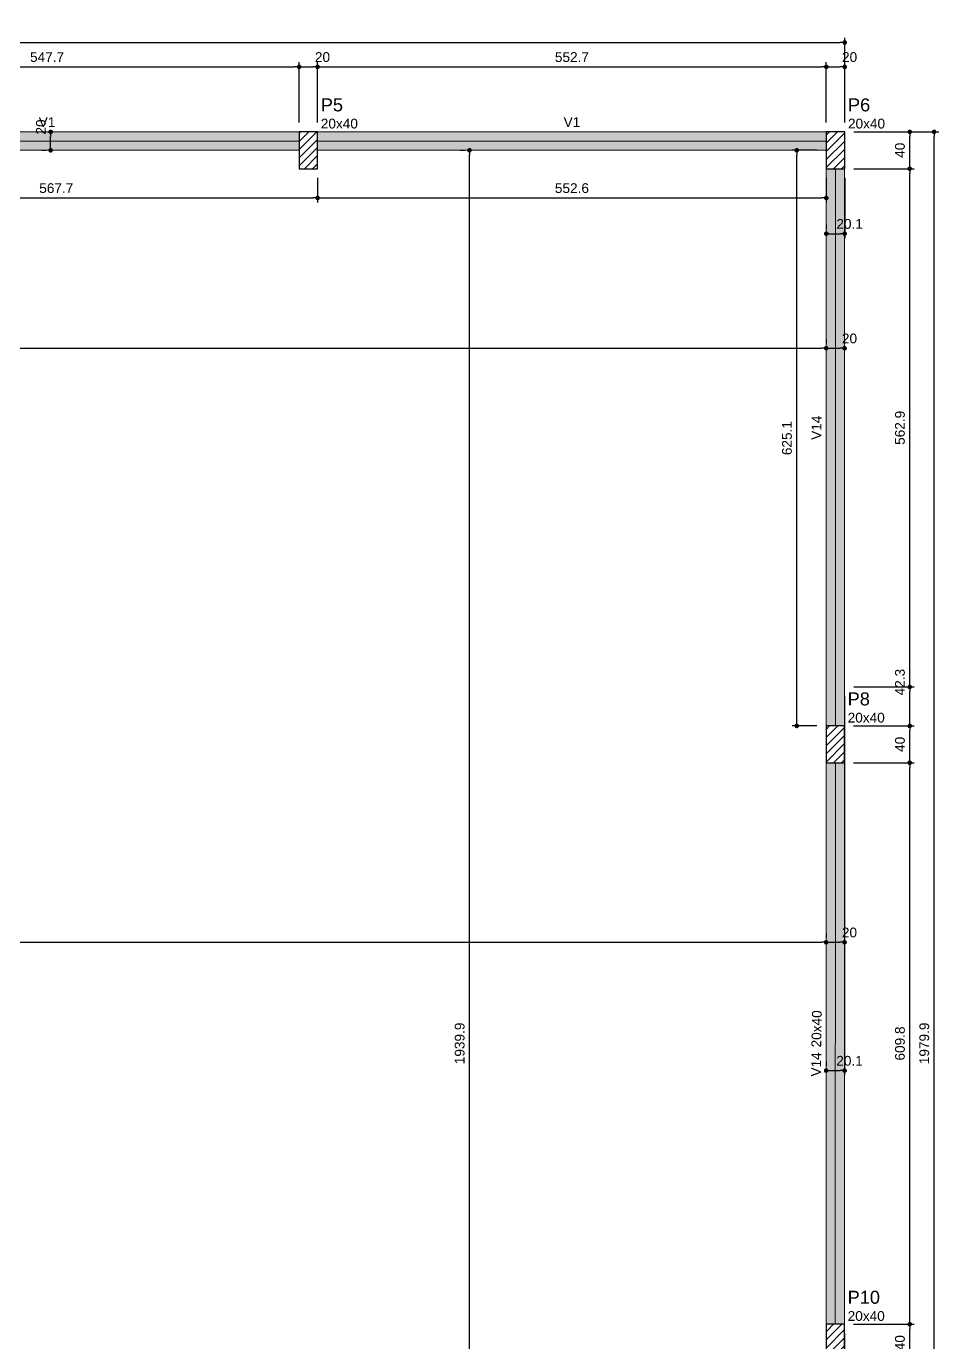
# Model space of a CAD drawing. Header units: millimetres. Extents: x 180 to 11148, y -1598 to 1045.
# Drawn here: x 1740.94 to 1760.76, y 14.51 to 43.1 of the extents above; entities that cross this region are included whole.
import ezdxf

# ---------------------------------------------------------------- set-up
doc = ezdxf.new("R2010")
doc.units = ezdxf.units.MM
doc.header["$MEASUREMENT"] = 0
for name, color, linetype, lineweight in [('FO-Cotas', 5, 'Continuous', 5), ('FO-Eixos', 5, 'Continuous', 5), ('FO-Hachura pilar que passa', 19, 'Continuous', 5), ('FO-Hachura viga', 43, 'Continuous', 5), ('FO-Pilares', 4, 'Continuous', 30), ('FO-Textos das vigas', 7, 'Continuous', 5), ('FO-Textos dos pilares', 7, 'Continuous', 5), ('FO-Vigas', 1, 'Continuous', 20)]:
    doc.layers.add(name, color=color, linetype=linetype, lineweight=lineweight)
doc.styles.add('Arial', font='arial.ttf')
doc.dimstyles.new('UM_50.000000', dxfattribs={"dimtxt": 0.18, "dimasz": 0.1, "dimexe": 0.1, "dimexo": 0.2, "dimgap": 0, "dimtad": 1, "dimtih": 1, "dimtoh": 1, "dimdec": 1, "dimlfac": 50, "dimzin": 0, "dimdsep": 46, "dimtxsty": 'Standard', "dimcen": 0.09, "dimdle": 0.1, "dimadec": 1, "dimazin": 2, "dimtfac": 1, "dimtdec": 4, "dimtofl": 0, "dimtmove": 0, "dimatfit": 3, "dimfxl": 1, "dimtolj": 1, "dimarcsym": 0})
pattern_1 = [(45, (1704.12265, 1.2133), (-0.08838835, 0.08838835), [])]

# ---------------------------------------------------------------- blocks, each defined once
blk = doc.blocks.new('_Dot')
at = {"color": 0, "linetype": 'ByBlock', "lineweight": -2}
blk.add_line((-0.5, 0), (-1, 0), dxfattribs=at)
at = {"color": 0, "linetype": 'ByBlock', "const_width": 0.5}
blk.add_lwpolyline([(-0.25, 0, 1), (0.25, 0, 1)], format="xyb", close=True, dxfattribs=at)
blk = doc.blocks.new('*D488')
at = {"layer": 'Defpoints', "color": 0, "transparency": 16777216}
for p in [(1746.87, 42.223), (1735.916, 40.811), (1746.87, 40.811)]:
    blk.add_point(p, dxfattribs=at)
at = {"layer": 'FO-Cotas', "color": 0, "lineweight": -2, "transparency": 16777216}
for p, q in [((1735.916, 41.011), (1735.916, 42.323)), ((1746.87, 41.011), (1746.87, 42.323)), ((1736.016, 42.223), (1746.77, 42.223))]:
    blk.add_line(p, q, dxfattribs=at)
at = {"layer": 'FO-Cotas', "color": 0, "lineweight": -2, "transparency": 16777216, "xscale": 0.1000000014901161, "yscale": 0.1000000014901161, "zscale": 0.1000000014901161, "rotation": 180}
blk.add_blockref('_Dot', (1735.916, 42.223), dxfattribs=at)
at = {"layer": 'FO-Cotas', "color": 0, "lineweight": -2, "transparency": 16777216, "xscale": 0.1000000014901161, "yscale": 0.1000000014901161, "zscale": 0.1000000014901161}
blk.add_blockref('_Dot', (1746.87, 42.223), dxfattribs=at)
at = {"layer": 'FO-Cotas', "transparency": 16777216, "insert": (1741.393, 42.434), "char_height": 0.2118, "attachment_point": 5, "rotation": 0.0057, "style": 'Arial'}
blk.add_mtext('\\A1;547.7', dxfattribs=at)
blk = doc.blocks.new('*D489')
at = {"layer": 'Defpoints', "color": 0, "transparency": 16777216}
for p in [(1747.27, 42.223), (1746.87, 40.811), (1747.27, 40.811)]:
    blk.add_point(p, dxfattribs=at)
at = {"layer": 'FO-Cotas', "color": 0, "lineweight": -2, "transparency": 16777216}
for p, q in [((1746.87, 41.011), (1746.87, 42.323)), ((1747.27, 41.011), (1747.27, 42.323)), ((1746.97, 42.223), (1747.17, 42.223))]:
    blk.add_line(p, q, dxfattribs=at)
at = {"layer": 'FO-Cotas', "color": 0, "lineweight": -2, "transparency": 16777216, "xscale": 0.1000000014901161, "yscale": 0.1000000014901161, "zscale": 0.1000000014901161, "rotation": 180}
blk.add_blockref('_Dot', (1746.87, 42.223), dxfattribs=at)
at = {"layer": 'FO-Cotas', "color": 0, "lineweight": -2, "transparency": 16777216, "xscale": 0.1000000014901161, "yscale": 0.1000000014901161, "zscale": 0.1000000014901161}
blk.add_blockref('_Dot', (1747.27, 42.223), dxfattribs=at)
at = {"layer": 'FO-Cotas', "transparency": 16777216, "insert": (1747.376, 42.434), "char_height": 0.2118, "attachment_point": 5, "rotation": 0.0057, "style": 'Arial'}
blk.add_mtext('\\A1;20', dxfattribs=at)
blk = doc.blocks.new('*D490')
at = {"layer": 'Defpoints', "color": 0, "transparency": 16777216}
for p in [(1758.323, 42.223), (1747.27, 40.811), (1758.323, 40.811)]:
    blk.add_point(p, dxfattribs=at)
at = {"layer": 'FO-Cotas', "color": 0, "lineweight": -2, "transparency": 16777216}
for p, q in [((1747.27, 41.011), (1747.27, 42.323)), ((1758.323, 41.011), (1758.323, 42.323)), ((1747.37, 42.223), (1758.223, 42.223))]:
    blk.add_line(p, q, dxfattribs=at)
at = {"layer": 'FO-Cotas', "color": 0, "lineweight": -2, "transparency": 16777216, "xscale": 0.1000000014901161, "yscale": 0.1000000014901161, "zscale": 0.1000000014901161, "rotation": 180}
blk.add_blockref('_Dot', (1747.27, 42.223), dxfattribs=at)
at = {"layer": 'FO-Cotas', "color": 0, "lineweight": -2, "transparency": 16777216, "xscale": 0.1000000014901161, "yscale": 0.1000000014901161, "zscale": 0.1000000014901161}
blk.add_blockref('_Dot', (1758.323, 42.223), dxfattribs=at)
at = {"layer": 'FO-Cotas', "transparency": 16777216, "insert": (1752.796, 42.434), "char_height": 0.2118, "attachment_point": 5, "rotation": 0.0057, "style": 'Arial'}
blk.add_mtext('\\A1;552.7', dxfattribs=at)
blk = doc.blocks.new('*D491')
at = {"layer": 'Defpoints', "color": 0, "transparency": 16777216}
for p in [(1758.723, 42.223), (1758.323, 40.811), (1758.723, 40.811)]:
    blk.add_point(p, dxfattribs=at)
at = {"layer": 'FO-Cotas', "color": 0, "lineweight": -2, "transparency": 16777216}
for p, q in [((1758.323, 41.011), (1758.323, 42.323)), ((1758.723, 41.011), (1758.723, 42.323)), ((1758.423, 42.223), (1758.623, 42.223))]:
    blk.add_line(p, q, dxfattribs=at)
at = {"layer": 'FO-Cotas', "color": 0, "lineweight": -2, "transparency": 16777216, "xscale": 0.1000000014901161, "yscale": 0.1000000014901161, "zscale": 0.1000000014901161, "rotation": 180}
blk.add_blockref('_Dot', (1758.323, 42.223), dxfattribs=at)
at = {"layer": 'FO-Cotas', "color": 0, "lineweight": -2, "transparency": 16777216, "xscale": 0.1000000014901161, "yscale": 0.1000000014901161, "zscale": 0.1000000014901161}
blk.add_blockref('_Dot', (1758.723, 42.223), dxfattribs=at)
at = {"layer": 'FO-Cotas', "transparency": 16777216, "insert": (1758.829, 42.434), "char_height": 0.2118, "attachment_point": 5, "rotation": 0.0057, "style": 'Arial'}
blk.add_mtext('\\A1;20', dxfattribs=at)
blk = doc.blocks.new('*D492')
at = {"layer": 'Defpoints', "color": 0, "transparency": 16777216}
for p in [(1758.723, 42.752), (1704.123, 40.811), (1758.723, 40.811)]:
    blk.add_point(p, dxfattribs=at)
at = {"layer": 'FO-Cotas', "color": 0, "lineweight": -2, "transparency": 16777216}
for p, q in [((1704.123, 41.011), (1704.123, 42.852)), ((1704.223, 42.752), (1758.623, 42.752)), ((1758.723, 41.011), (1758.723, 42.852))]:
    blk.add_line(p, q, dxfattribs=at)
at = {"layer": 'FO-Cotas', "color": 0, "lineweight": -2, "transparency": 16777216, "xscale": 0.1000000014901161, "yscale": 0.1000000014901161, "zscale": 0.1000000014901161, "rotation": 180}
blk.add_blockref('_Dot', (1704.123, 42.752), dxfattribs=at)
at = {"layer": 'FO-Cotas', "color": 0, "lineweight": -2, "transparency": 16777216, "xscale": 0.1000000014901161, "yscale": 0.1000000014901161, "zscale": 0.1000000014901161}
blk.add_blockref('_Dot', (1758.723, 42.752), dxfattribs=at)
at = {"layer": 'FO-Cotas', "transparency": 16777216, "insert": (1731.423, 42.964), "char_height": 0.2118, "attachment_point": 5, "rotation": 0.0057, "style": 'Arial'}
blk.add_mtext('\\A1;2730', dxfattribs=at)
blk = doc.blocks.new('*D502')
at = {"layer": 'Defpoints', "color": 0, "transparency": 16777216}
for p in [(1758.721, 28.754), (1758.319, 20.421), (1758.721, 20.421)]:
    blk.add_point(p, dxfattribs=at)
at = {"layer": 'FO-Cotas', "color": 0, "lineweight": -2, "transparency": 16777216}
for p, q in [((1758.721, 28.554), (1758.721, 20.321)), ((1758.319, 20.621), (1758.319, 20.521)), ((1758.419, 20.421), (1758.621, 20.421))]:
    blk.add_line(p, q, dxfattribs=at)
at = {"layer": 'FO-Cotas', "color": 0, "lineweight": -2, "transparency": 16777216, "xscale": 0.1000000014901161, "yscale": 0.1000000014901161, "zscale": 0.1000000014901161, "rotation": 180}
blk.add_blockref('_Dot', (1758.319, 20.421), dxfattribs=at)
at = {"layer": 'FO-Cotas', "color": 0, "lineweight": -2, "transparency": 16777216, "xscale": 0.1000000014901161, "yscale": 0.1000000014901161, "zscale": 0.1000000014901161}
blk.add_blockref('_Dot', (1758.721, 20.421), dxfattribs=at)
at = {"layer": 'FO-Cotas', "transparency": 16777216, "insert": (1758.827, 20.633), "char_height": 0.2118, "attachment_point": 5, "rotation": 0.0057, "style": 'Arial'}
blk.add_mtext('\\A1;20.1', dxfattribs=at)
blk = doc.blocks.new('*D503')
at = {"layer": 'Defpoints', "color": 0, "transparency": 16777216}
for p in [(1758.723, 40.011), (1758.322, 38.599), (1758.723, 38.599)]:
    blk.add_point(p, dxfattribs=at)
at = {"layer": 'FO-Cotas', "color": 0, "lineweight": -2, "transparency": 16777216}
for p, q in [((1758.723, 39.811), (1758.723, 38.499)), ((1758.322, 38.799), (1758.322, 38.699)), ((1758.422, 38.599), (1758.623, 38.599))]:
    blk.add_line(p, q, dxfattribs=at)
at = {"layer": 'FO-Cotas', "color": 0, "lineweight": -2, "transparency": 16777216, "xscale": 0.1000000014901161, "yscale": 0.1000000014901161, "zscale": 0.1000000014901161, "rotation": 180}
blk.add_blockref('_Dot', (1758.322, 38.599), dxfattribs=at)
at = {"layer": 'FO-Cotas', "color": 0, "lineweight": -2, "transparency": 16777216, "xscale": 0.1000000014901161, "yscale": 0.1000000014901161, "zscale": 0.1000000014901161}
blk.add_blockref('_Dot', (1758.723, 38.599), dxfattribs=at)
at = {"layer": 'FO-Cotas', "transparency": 16777216, "insert": (1758.829, 38.81), "char_height": 0.2118, "attachment_point": 5, "rotation": 0.0057, "style": 'Arial'}
blk.add_mtext('\\A1;20.1', dxfattribs=at)
blk = doc.blocks.new('*D504')
at = {"layer": 'Defpoints', "color": 0, "transparency": 16777216}
for p in [(1758.718, 14.912), (1704.123, 1.213), (1758.718, -4.928)]:
    blk.add_point(p, dxfattribs=at)
at = {"layer": 'FO-Cotas', "color": 0, "lineweight": -2, "transparency": 16777216}
for p, q in [((1758.718, 14.712), (1758.718, -5.028)), ((1704.123, 1.013), (1704.123, -5.028)), ((1704.223, -4.928), (1758.618, -4.928))]:
    blk.add_line(p, q, dxfattribs=at)
at = {"layer": 'FO-Cotas', "color": 0, "lineweight": -2, "transparency": 16777216, "xscale": 0.1000000014901161, "yscale": 0.1000000014901161, "zscale": 0.1000000014901161, "rotation": 180}
blk.add_blockref('_Dot', (1704.123, -4.928), dxfattribs=at)
at = {"layer": 'FO-Cotas', "color": 0, "lineweight": -2, "transparency": 16777216, "xscale": 0.1000000014901161, "yscale": 0.1000000014901161, "zscale": 0.1000000014901161}
blk.add_blockref('_Dot', (1758.718, -4.928), dxfattribs=at)
at = {"layer": 'FO-Cotas', "transparency": 16777216, "insert": (1731.421, -4.716), "char_height": 0.2118, "attachment_point": 5, "rotation": 0.0057, "style": 'Arial'}
blk.add_mtext('\\A1;2729.8', dxfattribs=at)
blk = doc.blocks.new('*D517')
at = {"layer": 'Defpoints', "color": 0, "transparency": 16777216}
for p in [(1758.716, 14.912), (1760.135, 14.912), (1758.716, 14.112)]:
    blk.add_point(p, dxfattribs=at)
at = {"layer": 'FO-Cotas', "color": 0, "lineweight": -2, "transparency": 16777216}
for p, q in [((1758.916, 14.912), (1760.235, 14.912)), ((1760.135, 14.212), (1760.135, 14.812)), ((1758.916, 14.112), (1760.235, 14.112))]:
    blk.add_line(p, q, dxfattribs=at)
at = {"layer": 'FO-Cotas', "color": 0, "lineweight": -2, "transparency": 16777216, "xscale": 0.1000000014901161, "yscale": 0.1000000014901161, "zscale": 0.1000000014901161}
for p, rotation in [((1760.135, 14.912), 90), ((1760.135, 14.112), 270)]:
    blk.add_blockref('_Dot', p, dxfattribs=dict(at, rotation=rotation))
at = {"layer": 'FO-Cotas', "transparency": 16777216, "insert": (1759.923, 14.512), "char_height": 0.2118, "attachment_point": 5, "rotation": 90, "style": 'Arial'}
blk.add_mtext('\\A1;40', dxfattribs=at)
blk = doc.blocks.new('*D518')
at = {"layer": 'Defpoints', "color": 0, "transparency": 16777216}
for p in [(1758.716, 27.108), (1760.135, 27.108), (1758.716, 14.912)]:
    blk.add_point(p, dxfattribs=at)
at = {"layer": 'FO-Cotas', "color": 0, "lineweight": -2, "transparency": 16777216}
for p, q in [((1758.916, 27.108), (1760.235, 27.108)), ((1760.135, 15.012), (1760.135, 27.008)), ((1758.916, 14.912), (1760.235, 14.912))]:
    blk.add_line(p, q, dxfattribs=at)
at = {"layer": 'FO-Cotas', "color": 0, "lineweight": -2, "transparency": 16777216, "xscale": 0.1000000014901161, "yscale": 0.1000000014901161, "zscale": 0.1000000014901161}
for p, rotation in [((1760.135, 27.108), 90), ((1760.135, 14.912), 270)]:
    blk.add_blockref('_Dot', p, dxfattribs=dict(at, rotation=rotation))
at = {"layer": 'FO-Cotas', "transparency": 16777216, "insert": (1759.923, 21.01), "char_height": 0.2118, "attachment_point": 5, "rotation": 90, "style": 'Arial'}
blk.add_mtext('\\A1;609.8', dxfattribs=at)
blk = doc.blocks.new('*D519')
at = {"layer": 'Defpoints', "color": 0, "transparency": 16777216}
for p in [(1758.716, 27.908), (1760.135, 27.908), (1758.716, 27.108)]:
    blk.add_point(p, dxfattribs=at)
at = {"layer": 'FO-Cotas', "color": 0, "lineweight": -2, "transparency": 16777216}
for p, q in [((1758.916, 27.908), (1760.235, 27.908)), ((1760.135, 27.208), (1760.135, 27.808)), ((1758.916, 27.108), (1760.235, 27.108))]:
    blk.add_line(p, q, dxfattribs=at)
at = {"layer": 'FO-Cotas', "color": 0, "lineweight": -2, "transparency": 16777216, "xscale": 0.1000000014901161, "yscale": 0.1000000014901161, "zscale": 0.1000000014901161}
for p, rotation in [((1760.135, 27.908), 90), ((1760.135, 27.108), 270)]:
    blk.add_blockref('_Dot', p, dxfattribs=dict(at, rotation=rotation))
at = {"layer": 'FO-Cotas', "transparency": 16777216, "insert": (1759.923, 27.508), "char_height": 0.2118, "attachment_point": 5, "rotation": 90, "style": 'Arial'}
blk.add_mtext('\\A1;40', dxfattribs=at)
blk = doc.blocks.new('*D520')
at = {"layer": 'Defpoints', "color": 0, "transparency": 16777216}
for p in [(1758.721, 28.754), (1760.135, 28.754), (1758.716, 27.908)]:
    blk.add_point(p, dxfattribs=at)
at = {"layer": 'FO-Cotas', "color": 0, "lineweight": -2, "transparency": 16777216}
for p, q in [((1758.921, 28.754), (1760.235, 28.754)), ((1760.135, 28.008), (1760.135, 28.654)), ((1758.916, 27.908), (1760.235, 27.908))]:
    blk.add_line(p, q, dxfattribs=at)
at = {"layer": 'FO-Cotas', "color": 0, "lineweight": -2, "transparency": 16777216, "xscale": 0.1000000014901161, "yscale": 0.1000000014901161, "zscale": 0.1000000014901161}
for p, rotation in [((1760.135, 28.754), 90), ((1760.135, 27.908), 270)]:
    blk.add_blockref('_Dot', p, dxfattribs=dict(at, rotation=rotation))
at = {"layer": 'FO-Cotas', "transparency": 16777216, "insert": (1759.923, 28.859), "char_height": 0.2118, "attachment_point": 5, "rotation": 90, "style": 'Arial'}
blk.add_mtext('\\A1;42.3', dxfattribs=at)
blk = doc.blocks.new('*D521')
at = {"layer": 'Defpoints', "color": 0, "transparency": 16777216}
for p in [(1758.723, 40.011), (1760.135, 40.011), (1758.721, 28.754)]:
    blk.add_point(p, dxfattribs=at)
at = {"layer": 'FO-Cotas', "color": 0, "lineweight": -2, "transparency": 16777216}
for p, q in [((1758.923, 40.011), (1760.235, 40.011)), ((1760.135, 28.854), (1760.135, 39.911)), ((1758.921, 28.754), (1760.235, 28.754))]:
    blk.add_line(p, q, dxfattribs=at)
at = {"layer": 'FO-Cotas', "color": 0, "lineweight": -2, "transparency": 16777216, "xscale": 0.1000000014901161, "yscale": 0.1000000014901161, "zscale": 0.1000000014901161}
for p, rotation in [((1760.135, 40.011), 90), ((1760.135, 28.754), 270)]:
    blk.add_blockref('_Dot', p, dxfattribs=dict(at, rotation=rotation))
at = {"layer": 'FO-Cotas', "transparency": 16777216, "insert": (1759.923, 34.382), "char_height": 0.2118, "attachment_point": 5, "rotation": 90, "style": 'Arial'}
blk.add_mtext('\\A1;562.9', dxfattribs=at)
blk = doc.blocks.new('*D522')
at = {"layer": 'Defpoints', "color": 0, "transparency": 16777216}
for p in [(1758.723, 40.811), (1760.135, 40.811), (1758.723, 40.011)]:
    blk.add_point(p, dxfattribs=at)
at = {"layer": 'FO-Cotas', "color": 0, "lineweight": -2, "transparency": 16777216}
for p, q in [((1758.923, 40.811), (1760.235, 40.811)), ((1760.135, 40.111), (1760.135, 40.711)), ((1758.923, 40.011), (1760.235, 40.011))]:
    blk.add_line(p, q, dxfattribs=at)
at = {"layer": 'FO-Cotas', "color": 0, "lineweight": -2, "transparency": 16777216, "xscale": 0.1000000014901161, "yscale": 0.1000000014901161, "zscale": 0.1000000014901161}
for p, rotation in [((1760.135, 40.811), 90), ((1760.135, 40.011), 270)]:
    blk.add_blockref('_Dot', p, dxfattribs=dict(at, rotation=rotation))
at = {"layer": 'FO-Cotas', "transparency": 16777216, "insert": (1759.923, 40.411), "char_height": 0.2118, "attachment_point": 5, "rotation": 90, "style": 'Arial'}
blk.add_mtext('\\A1;40', dxfattribs=at)
blk = doc.blocks.new('*D523')
at = {"layer": 'Defpoints', "color": 0, "transparency": 16777216}
for p in [(1758.723, 40.811), (1760.664, 40.811), (1758.716, 1.213)]:
    blk.add_point(p, dxfattribs=at)
at = {"layer": 'FO-Cotas', "color": 0, "lineweight": -2, "transparency": 16777216}
for p, q in [((1758.923, 40.811), (1760.764, 40.811)), ((1760.664, 1.313), (1760.664, 40.711)), ((1758.916, 1.213), (1760.764, 1.213))]:
    blk.add_line(p, q, dxfattribs=at)
at = {"layer": 'FO-Cotas', "color": 0, "lineweight": -2, "transparency": 16777216, "xscale": 0.1000000014901161, "yscale": 0.1000000014901161, "zscale": 0.1000000014901161}
for p, rotation in [((1760.664, 40.811), 90), ((1760.664, 1.213), 270)]:
    blk.add_blockref('_Dot', p, dxfattribs=dict(at, rotation=rotation))
at = {"layer": 'FO-Cotas', "transparency": 16777216, "insert": (1760.452, 21.012), "char_height": 0.2118, "attachment_point": 5, "rotation": 90, "style": 'Arial'}
blk.add_mtext('\\A1;1979.9', dxfattribs=at)
blk = doc.blocks.new('*D543')
at = {"layer": 'Defpoints', "color": 0, "transparency": 16777216}
for p in [(1704.523, 23.208), (1758.319, 23.208), (1758.319, 23.208)]:
    blk.add_point(p, dxfattribs=at)
at = {"layer": 'FO-Cotas', "color": 0, "lineweight": -2, "transparency": 16777216}
for p, q in [((1704.523, 23.408), (1704.523, 23.308)), ((1704.623, 23.208), (1758.219, 23.208)), ((1758.319, 23.408), (1758.319, 23.308))]:
    blk.add_line(p, q, dxfattribs=at)
at = {"layer": 'FO-Cotas', "color": 0, "lineweight": -2, "transparency": 16777216, "xscale": 0.1000000014901161, "yscale": 0.1000000014901161, "zscale": 0.1000000014901161, "rotation": 180}
blk.add_blockref('_Dot', (1704.523, 23.208), dxfattribs=at)
at = {"layer": 'FO-Cotas', "color": 0, "lineweight": -2, "transparency": 16777216, "xscale": 0.1000000014901161, "yscale": 0.1000000014901161, "zscale": 0.1000000014901161}
blk.add_blockref('_Dot', (1758.319, 23.208), dxfattribs=at)
at = {"layer": 'FO-Cotas', "transparency": 16777216, "insert": (1731.421, 23.42), "char_height": 0.2118, "attachment_point": 5, "rotation": 0.0057, "style": 'Arial'}
blk.add_mtext('\\A1;2689.8', dxfattribs=at)
blk = doc.blocks.new('*D544')
at = {"layer": 'Defpoints', "color": 0, "transparency": 16777216}
for p in [(1758.319, 23.208), (1758.72, 23.208), (1758.72, 23.208)]:
    blk.add_point(p, dxfattribs=at)
at = {"layer": 'FO-Cotas', "color": 0, "lineweight": -2, "transparency": 16777216}
for p, q in [((1758.319, 23.408), (1758.319, 23.308)), ((1758.419, 23.208), (1758.62, 23.208)), ((1758.72, 23.408), (1758.72, 23.308))]:
    blk.add_line(p, q, dxfattribs=at)
at = {"layer": 'FO-Cotas', "color": 0, "lineweight": -2, "transparency": 16777216, "xscale": 0.1000000014901161, "yscale": 0.1000000014901161, "zscale": 0.1000000014901161, "rotation": 180}
blk.add_blockref('_Dot', (1758.319, 23.208), dxfattribs=at)
at = {"layer": 'FO-Cotas', "color": 0, "lineweight": -2, "transparency": 16777216, "xscale": 0.1000000014901161, "yscale": 0.1000000014901161, "zscale": 0.1000000014901161}
blk.add_blockref('_Dot', (1758.72, 23.208), dxfattribs=at)
at = {"layer": 'FO-Cotas', "transparency": 16777216, "insert": (1758.826, 23.42), "char_height": 0.2118, "attachment_point": 5, "rotation": 0.0057, "style": 'Arial'}
blk.add_mtext('\\A1;20', dxfattribs=at)
blk = doc.blocks.new('*D545')
at = {"layer": 'Defpoints', "color": 0, "transparency": 16777216}
for p in [(1704.523, 36.111), (1758.321, 36.111), (1758.321, 36.111)]:
    blk.add_point(p, dxfattribs=at)
at = {"layer": 'FO-Cotas', "color": 0, "lineweight": -2, "transparency": 16777216}
for p, q in [((1704.523, 36.311), (1704.523, 36.211)), ((1704.623, 36.111), (1758.221, 36.111)), ((1758.321, 36.311), (1758.321, 36.211))]:
    blk.add_line(p, q, dxfattribs=at)
at = {"layer": 'FO-Cotas', "color": 0, "lineweight": -2, "transparency": 16777216, "xscale": 0.1000000014901161, "yscale": 0.1000000014901161, "zscale": 0.1000000014901161, "rotation": 180}
blk.add_blockref('_Dot', (1704.523, 36.111), dxfattribs=at)
at = {"layer": 'FO-Cotas', "color": 0, "lineweight": -2, "transparency": 16777216, "xscale": 0.1000000014901161, "yscale": 0.1000000014901161, "zscale": 0.1000000014901161}
blk.add_blockref('_Dot', (1758.321, 36.111), dxfattribs=at)
at = {"layer": 'FO-Cotas', "transparency": 16777216, "insert": (1731.422, 36.322), "char_height": 0.2118, "attachment_point": 5, "rotation": 0.0057, "style": 'Arial'}
blk.add_mtext('\\A1;2689.9', dxfattribs=at)
blk = doc.blocks.new('*D546')
at = {"layer": 'Defpoints', "color": 0, "transparency": 16777216}
for p in [(1758.321, 36.111), (1758.721, 36.111), (1758.721, 36.111)]:
    blk.add_point(p, dxfattribs=at)
at = {"layer": 'FO-Cotas', "color": 0, "lineweight": -2, "transparency": 16777216}
for p, q in [((1758.321, 36.311), (1758.321, 36.211)), ((1758.421, 36.111), (1758.621, 36.111)), ((1758.721, 36.311), (1758.721, 36.211))]:
    blk.add_line(p, q, dxfattribs=at)
at = {"layer": 'FO-Cotas', "color": 0, "lineweight": -2, "transparency": 16777216, "xscale": 0.1000000014901161, "yscale": 0.1000000014901161, "zscale": 0.1000000014901161, "rotation": 180}
blk.add_blockref('_Dot', (1758.321, 36.111), dxfattribs=at)
at = {"layer": 'FO-Cotas', "color": 0, "lineweight": -2, "transparency": 16777216, "xscale": 0.1000000014901161, "yscale": 0.1000000014901161, "zscale": 0.1000000014901161}
blk.add_blockref('_Dot', (1758.721, 36.111), dxfattribs=at)
at = {"layer": 'FO-Cotas', "transparency": 16777216, "insert": (1758.827, 36.322), "char_height": 0.2118, "attachment_point": 5, "rotation": 0.0057, "style": 'Arial'}
blk.add_mtext('\\A1;20', dxfattribs=at)
blk = doc.blocks.new('*D567')
at = {"layer": 'Defpoints', "color": 0, "transparency": 16777216}
for p in [(1741.471, 40.811), (1741.471, 40.811), (1741.471, 40.411)]:
    blk.add_point(p, dxfattribs=at)
at = {"layer": 'FO-Cotas', "color": 0, "lineweight": -2, "transparency": 16777216}
for p, q in [((1741.271, 40.811), (1741.371, 40.811)), ((1741.471, 40.511), (1741.471, 40.711)), ((1741.271, 40.411), (1741.371, 40.411))]:
    blk.add_line(p, q, dxfattribs=at)
at = {"layer": 'FO-Cotas', "color": 0, "lineweight": -2, "transparency": 16777216, "xscale": 0.1000000014901161, "yscale": 0.1000000014901161, "zscale": 0.1000000014901161}
for p, rotation in [((1741.471, 40.811), 90), ((1741.471, 40.411), 270)]:
    blk.add_blockref('_Dot', p, dxfattribs=dict(at, rotation=rotation))
at = {"layer": 'FO-Cotas', "transparency": 16777216, "insert": (1741.259, 40.917), "char_height": 0.2118, "attachment_point": 5, "rotation": 90, "style": 'Arial'}
blk.add_mtext('\\A1;20', dxfattribs=at)
blk = doc.blocks.new('*D568')
at = {"layer": 'Defpoints', "color": 0, "transparency": 16777216}
for p in [(1750.57, 40.411), (1750.57, 40.411), (1750.57, 1.613)]:
    blk.add_point(p, dxfattribs=at)
at = {"layer": 'FO-Cotas', "color": 0, "lineweight": -2, "transparency": 16777216}
for p, q in [((1750.37, 40.411), (1750.47, 40.411)), ((1750.57, 1.713), (1750.57, 40.311)), ((1750.37, 1.613), (1750.47, 1.613))]:
    blk.add_line(p, q, dxfattribs=at)
at = {"layer": 'FO-Cotas', "color": 0, "lineweight": -2, "transparency": 16777216, "xscale": 0.1000000014901161, "yscale": 0.1000000014901161, "zscale": 0.1000000014901161}
for p, rotation in [((1750.57, 40.411), 90), ((1750.57, 1.613), 270)]:
    blk.add_blockref('_Dot', p, dxfattribs=dict(at, rotation=rotation))
at = {"layer": 'FO-Cotas', "transparency": 16777216, "insert": (1750.358, 21.012), "char_height": 0.2118, "attachment_point": 5, "rotation": 90, "style": 'Arial'}
blk.add_mtext('\\A1;1939.9', dxfattribs=at)
blk = doc.blocks.new('*D572')
at = {"layer": 'Defpoints', "color": 0, "transparency": 16777216}
for p in [(1735.916, 40.011), (1747.27, 40.011), (1747.27, 39.375)]:
    blk.add_point(p, dxfattribs=at)
at = {"layer": 'FO-Cotas', "color": 0, "lineweight": -2, "transparency": 16777216}
for p, q in [((1735.916, 39.811), (1735.916, 39.275)), ((1747.27, 39.811), (1747.27, 39.275)), ((1736.016, 39.375), (1747.17, 39.375))]:
    blk.add_line(p, q, dxfattribs=at)
at = {"layer": 'FO-Cotas', "color": 0, "lineweight": -2, "transparency": 16777216, "xscale": 0.1000000014901161, "yscale": 0.1000000014901161, "zscale": 0.1000000014901161, "rotation": 180}
blk.add_blockref('_Dot', (1735.916, 39.375), dxfattribs=at)
at = {"layer": 'FO-Cotas', "color": 0, "lineweight": -2, "transparency": 16777216, "xscale": 0.1000000014901161, "yscale": 0.1000000014901161, "zscale": 0.1000000014901161}
blk.add_blockref('_Dot', (1747.27, 39.375), dxfattribs=at)
at = {"layer": 'FO-Cotas', "transparency": 16777216, "insert": (1741.593, 39.587), "char_height": 0.2118, "attachment_point": 5, "rotation": 0.0057, "style": 'Arial'}
blk.add_mtext('\\A1;567.7', dxfattribs=at)
blk = doc.blocks.new('*D573')
at = {"layer": 'Defpoints', "color": 0, "transparency": 16777216}
for p in [(1747.27, 40.011), (1758.322, 40.011), (1758.322, 39.375)]:
    blk.add_point(p, dxfattribs=at)
at = {"layer": 'FO-Cotas', "color": 0, "lineweight": -2, "transparency": 16777216}
for p, q in [((1747.27, 39.811), (1747.27, 39.275)), ((1758.322, 39.811), (1758.322, 39.275)), ((1747.37, 39.375), (1758.222, 39.375))]:
    blk.add_line(p, q, dxfattribs=at)
at = {"layer": 'FO-Cotas', "color": 0, "lineweight": -2, "transparency": 16777216, "xscale": 0.1000000014901161, "yscale": 0.1000000014901161, "zscale": 0.1000000014901161, "rotation": 180}
blk.add_blockref('_Dot', (1747.27, 39.375), dxfattribs=at)
at = {"layer": 'FO-Cotas', "color": 0, "lineweight": -2, "transparency": 16777216, "xscale": 0.1000000014901161, "yscale": 0.1000000014901161, "zscale": 0.1000000014901161}
blk.add_blockref('_Dot', (1758.322, 39.375), dxfattribs=at)
at = {"layer": 'FO-Cotas', "transparency": 16777216, "insert": (1752.796, 39.587), "char_height": 0.2118, "attachment_point": 5, "rotation": 0.0057, "style": 'Arial'}
blk.add_mtext('\\A1;552.6', dxfattribs=at)
blk = doc.blocks.new('*D576')
at = {"layer": 'Defpoints', "color": 0, "transparency": 16777216}
for p in [(1757.681, 40.411), (1758.316, 40.411), (1758.316, 27.908)]:
    blk.add_point(p, dxfattribs=at)
at = {"layer": 'FO-Cotas', "color": 0, "lineweight": -2, "transparency": 16777216}
for p, q in [((1758.116, 40.411), (1757.581, 40.411)), ((1757.681, 28.008), (1757.681, 40.311)), ((1758.116, 27.908), (1757.581, 27.908))]:
    blk.add_line(p, q, dxfattribs=at)
at = {"layer": 'FO-Cotas', "color": 0, "lineweight": -2, "transparency": 16777216, "xscale": 0.1000000014901161, "yscale": 0.1000000014901161, "zscale": 0.1000000014901161}
for p, rotation in [((1757.681, 40.411), 90), ((1757.681, 27.908), 270)]:
    blk.add_blockref('_Dot', p, dxfattribs=dict(at, rotation=rotation))
at = {"layer": 'FO-Cotas', "transparency": 16777216, "insert": (1757.469, 34.159), "char_height": 0.2118, "attachment_point": 5, "rotation": 90, "style": 'Arial'}
blk.add_mtext('\\A1;625.1', dxfattribs=at)

msp = doc.modelspace()

# ---------------------------------------------------------------- hatches: boundary and pattern name
at = {"layer": 'FO-Hachura pilar que passa', "linetype": 'Continuous'}
h = msp.add_hatch(dxfattribs=at)
h.set_pattern_fill('ANSI31', color=256, style=0)
h.set_pattern_definition(pattern_1)
h.paths.add_polyline_path([(1746.8696, 40.0107), (1747.0696, 40.0107), (1747.2696, 40.0107), (1747.2696, 40.4107), (1747.2696, 40.8107), (1747.0696, 40.8107), (1746.8696, 40.8107), (1746.8696, 40.4107)])
h = msp.add_hatch(dxfattribs=at)
h.set_pattern_fill('ANSI31', color=256, style=0)
h.set_pattern_definition(pattern_1)
h.paths.add_polyline_path([(1758.3226, 40.0107), (1758.5226, 40.0107), (1758.7226, 40.0107), (1758.7226, 40.4107), (1758.7226, 40.8107), (1758.5226, 40.8107), (1758.3226, 40.8107), (1758.3226, 40.4107)])
h = msp.add_hatch(dxfattribs=at)
h.set_pattern_fill('ANSI31', color=256, style=0)
h.set_pattern_definition(pattern_1)
h.paths.add_polyline_path([(1758.3162, 27.1079), (1758.5162, 27.1079), (1758.7162, 27.1079), (1758.7162, 27.5079), (1758.7162, 27.9079), (1758.5162, 27.9079), (1758.3162, 27.9079), (1758.3162, 27.5079)])
h = msp.add_hatch(dxfattribs=at)
h.set_pattern_fill('ANSI31', color=256, style=0)
h.set_pattern_definition(pattern_1)
h.paths.add_polyline_path([(1758.3162, 14.1119), (1758.5162, 14.1119), (1758.7162, 14.1119), (1758.7162, 14.5119), (1758.7162, 14.9119), (1758.5162, 14.9119), (1758.3162, 14.9119), (1758.3162, 14.5119)])
at = {"layer": 'FO-Hachura viga', "linetype": 'Continuous'}
for points in [[(1746.8694, 40.8105), (1746.8694, 40.8105), (1735.9162, 40.8105), (1735.9162, 40.4107), (1746.8694, 40.4107), (1746.8694, 40.8105)], [(1758.3226, 40.8105), (1758.3226, 40.8105), (1747.2694, 40.8105), (1747.2694, 40.4105), (1758.3226, 40.4105), (1758.3226, 40.8105)], [(1758.7214, 40.0105), (1758.7214, 40.0105), (1758.3216, 40.0105), (1758.321, 27.9079), (1758.7204, 27.9077), (1758.7214, 40.0105)], [(1758.7206, 28.7535), (1758.7206, 28.7535), (1758.3194, 28.7535), (1758.3194, 27.9079), (1758.716, 27.9079), (1758.716, 27.1079), (1758.3194, 27.1079), (1758.3188, 14.9119), (1758.7182, 14.9119), (1758.7206, 28.7535)]]:
    msp.add_hatch(color=256, dxfattribs=at).paths.add_polyline_path(points)

# ---------------------------------------------------------------- linework, layer by layer
at = {"layer": 'FO-Eixos'}
for p, q in [((1735.9162, 40.6107), (1746.8696, 40.6107)), ((1747.2696, 40.6107), (1758.3226, 40.6107)), ((1758.5206, 27.9079), (1758.5226, 40.0107)), ((1758.5184, 14.9119), (1758.5204, 27.1079))]:
    msp.add_line(p, q, dxfattribs=at)
at = {"layer": 'FO-Pilares'}
for points in [[(1746.8696, 40.0107), (1747.0696, 40.0107), (1747.2696, 40.0107), (1747.2696, 40.4107), (1747.2696, 40.8107), (1747.0696, 40.8107), (1746.8696, 40.8107), (1746.8696, 40.4107), (1746.8696, 40.0107)], [(1758.3226, 40.0107), (1758.5226, 40.0107), (1758.7226, 40.0107), (1758.7226, 40.4107), (1758.7226, 40.8107), (1758.5226, 40.8107), (1758.3226, 40.8107), (1758.3226, 40.4107), (1758.3226, 40.0107)], [(1758.3162, 27.1079), (1758.5162, 27.1079), (1758.7162, 27.1079), (1758.7162, 27.5079), (1758.7162, 27.9079), (1758.5162, 27.9079), (1758.3162, 27.9079), (1758.3162, 27.5079), (1758.3162, 27.1079)], [(1758.3162, 14.1119), (1758.5162, 14.1119), (1758.7162, 14.1119), (1758.7162, 14.5119), (1758.7162, 14.9119), (1758.5162, 14.9119), (1758.3162, 14.9119), (1758.3162, 14.5119), (1758.3162, 14.1119)]]:
    msp.add_lwpolyline(points, close=True, dxfattribs=at)
at = {"layer": 'FO-Vigas'}
for p, q in [((1735.9162, 40.8107), (1746.8696, 40.8107)), ((1747.2696, 40.8107), (1758.3226, 40.8107)), ((1735.9162, 40.4107), (1746.8696, 40.4107)), ((1747.2696, 40.4107), (1758.3226, 40.4107)), ((1758.3211, 27.9079), (1758.3216, 40.0107)), ((1758.7207, 28.7536), (1758.7216, 40.0107)), ((1758.7184, 14.9119), (1758.7207, 28.7536)), ((1758.3189, 14.9119), (1758.3194, 27.1079))]:
    msp.add_line(p, q, dxfattribs=at)

# ---------------------------------------------------------------- texts
at = {"layer": 'FO-Textos das vigas', "linetype": 'Continuous', "char_height": 0.2118, "width": 0.730885, "attachment_point": 8, "line_spacing_factor": 0.798, "style": 'Arial'}
for insert in [(1741.3929, 40.9166), (1752.7961, 40.9166)]:
    msp.add_mtext('V1', dxfattribs=dict(at, insert=insert))
at = {"layer": 'FO-Textos das vigas', "linetype": 'Continuous', "char_height": 0.2118, "rotation": 89, "line_spacing_factor": 0.798, "style": 'Arial'}
for s, insert, width, attachment_point in [('V14', (1758.2155, 34.3822), 1.06284, 8), ('20x40', (1758.2133, 20.9226), 1.621923, 7), ('V14', (1758.2133, 20.8167), 1.06284, 9)]:
    msp.add_mtext(s, dxfattribs=dict(at, insert=insert, width=width, attachment_point=attachment_point))
at = {"layer": 'FO-Textos dos pilares', "linetype": 'Continuous', "attachment_point": 7, "line_spacing_factor": 0.798, "style": 'Arial'}
for s, insert, char_height, width in [('P5', (1747.3402, 41.2519), 0.2824, 0.969541), ('P6', (1758.7932, 41.2519), 0.2824, 0.969541), ('20x40', (1747.3402, 40.8813), 0.2118, 1.621923), ('20x40', (1758.7932, 40.8813), 0.2118, 1.621923), ('P8', (1758.7868, 28.3491), 0.2824, 0.969541), ('20x40', (1758.7868, 27.9785), 0.2118, 1.621923), ('P10', (1758.7868, 15.3531), 0.2824, 1.40989), ('20x40', (1758.7868, 14.9825), 0.2118, 1.621923)]:
    msp.add_mtext(s, dxfattribs=dict(at, insert=insert, char_height=char_height, width=width))

# ---------------------------------------------------------------- dimensions: what is measured, and where the dimension line sits
at = {"layer": 'FO-Cotas'}
for base, p1, p2, picture, middle, turn in [((1758.7226, 42.7522), (1704.1226, 40.8107), (1758.7226, 40.8107), '*D492', (1731.4226, 42.964), 0.00573), ((1746.8696, 42.2227), (1735.9162, 40.8107), (1746.8696, 40.8107), '*D488', (1741.3929, 42.4345), 0.00573), ((1747.2696, 42.2227), (1746.8696, 40.8107), (1747.2696, 40.8107), '*D489', (1747.3755, 42.4345), 0.00573), ((1758.3226489474, 42.2226940523), (1747.2696489474, 40.8106940523), (1758.3226489474, 40.8106940523), '*D490', (1752.7961489474, 42.4344940464), 0.005729578), ((1758.7226, 42.2227), (1758.3226, 40.8107), (1758.7226, 40.8107), '*D491', (1758.8285, 42.4345), 0.00573), ((1747.2696, 39.3753), (1735.9162, 40.0107), (1747.2696, 40.0107), '*D572', (1741.5929, 39.5871), 0.00573), ((1758.3216, 39.3753), (1747.2696, 40.0107), (1758.3216, 40.0107), '*D573', (1752.7956, 39.5871), 0.00573), ((1758.72265, 38.59869), (1758.32159, 38.59869), (1758.72265, 40.01069), '*D503', (1758.82855, 38.81049), 0.00573), ((1758.3215, 36.1107), (1704.5226, 36.1107), (1758.3215, 36.1107), '*D545', (1731.4221, 36.3225), 0.00573), ((1758.7213, 36.1107), (1758.3215, 36.1107), (1758.7213, 36.1107), '*D546', (1758.8272, 36.3225), 0.00573), ((1758.7207, 20.4207), (1758.3192, 20.4207), (1758.7207, 28.7536), '*D502', (1758.8266, 20.6325), 0.00573), ((1758.3193, 23.2079), (1704.5226, 23.2079), (1758.3193, 23.2079), '*D543', (1731.421, 23.4197), 0.00573), ((1758.7198, 23.2079), (1758.3193, 23.2079), (1758.7198, 23.2079), '*D544', (1758.8257, 23.4197), 0.00573), ((1758.7184, -4.9276), (1704.1226, 1.2133), (1758.7184, 14.9119), '*D504', (1731.4205, -4.7158), 0.00573)]:
    dim = msp.add_linear_dim(base=base, p1=p1, p2=p2, dimstyle='UM_50.000000', override={"dimtxt": 0.2118, "dimasz": 0.1, "dimexe": 0.1, "dimexo": 0.2, "dimtad": 1, "dimtih": 0, "dimtoh": 0, "dimdec": 1, "dimlfac": 50, "dimzin": 8, "dimtxsty": 'Arial', "dimblk": 'Dot', "dimblk1": 'Dot', "dimblk2": 'Dot', "dimsah": 1, "dimdle": 0.1, "dimse1": 0, "dimse2": 0, "dimclrt": 256, "dimadec": 1, "dimazin": 3, "dimtmove": 2, "dimldrblk": 'Dot'}, dxfattribs=at)
    dim.commit()
    dim.dimension.update_dxf_attribs({"geometry": picture, "text_midpoint": middle, "dimtype": 160, "text_rotation": turn})
for base, p1, p2, picture, middle in [((1741.4706, 40.8107), (1741.4706, 40.4107), (1741.4706, 40.8107), '*D567', (1741.2588, 40.9166)), ((1760.6641, 40.8107), (1758.7162, 1.2133), (1758.7226, 40.8107), '*D523', (1760.4523, 21.012)), ((1760.1346, 40.8107), (1758.7226, 40.0107), (1758.7226, 40.8107), '*D522', (1759.9228, 40.4107)), ((1750.5696, 40.4107), (1750.5696, 1.6133), (1750.5696, 40.4107), '*D568', (1750.3578, 21.012)), ((1757.6808, 40.4107), (1758.3162, 27.9079), (1758.3162, 40.4107), '*D576', (1757.469, 34.1593)), ((1760.1346, 40.0107), (1758.7207, 28.7536), (1758.7226, 40.0107), '*D521', (1759.9228, 34.3821)), ((1760.1346, 28.7536), (1758.7162, 27.9079), (1758.7207, 28.7536), '*D520', (1759.9228, 28.8595)), ((1760.1346, 27.9079), (1758.7162, 27.1079), (1758.7162, 27.9079), '*D519', (1759.9228, 27.5079)), ((1760.1346, 27.1079), (1758.7162, 14.9119), (1758.7162, 27.1079), '*D518', (1759.9228, 21.0099)), ((1760.1346, 14.9119), (1758.7162, 14.1119), (1758.7162, 14.9119), '*D517', (1759.9228, 14.5119))]:
    dim = msp.add_linear_dim(base=base, p1=p1, p2=p2, angle=90, dimstyle='UM_50.000000', override={"dimtxt": 0.2118, "dimasz": 0.1, "dimexe": 0.1, "dimexo": 0.2, "dimtad": 1, "dimtih": 0, "dimtoh": 0, "dimdec": 1, "dimlfac": 50, "dimzin": 8, "dimtxsty": 'Arial', "dimblk": 'Dot', "dimblk1": 'Dot', "dimblk2": 'Dot', "dimsah": 1, "dimdle": 0.1, "dimse1": 0, "dimse2": 0, "dimclrt": 256, "dimadec": 1, "dimazin": 3, "dimtmove": 2, "dimldrblk": 'Dot'}, dxfattribs=at)
    dim.commit()
    dim.dimension.update_dxf_attribs({"geometry": picture, "text_midpoint": middle, "dimtype": 160, "text_rotation": 90})

doc.saveas('drawing.dxf')
